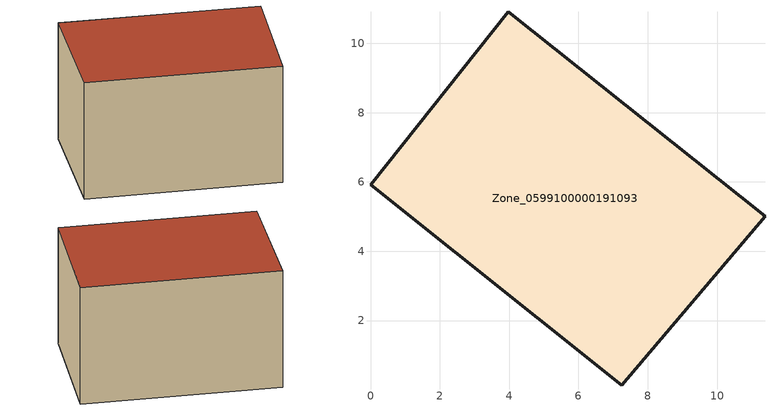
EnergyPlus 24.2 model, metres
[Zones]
Zone_0599100000191093
 floor ground (C_G): 11.38,5 7.25,0.14 0,5.92 3.98,10.91 z0.4
 wall outside (C_F): 7.25,0.14 11.38,5 3.98,10.91 0,5.92 7.25,0.14 z0.4:6.34
 roof outside (C_R): 3.98,10.91 0,5.92 7.25,0.14 11.38,5 z6.34
[BUILDING]
Pand.0599100000191093: North Axis=0; Terrain=City; Loads Convergence Tolerance Value=0.04; Temperature Convergence Tolerance Value=0.4; Solar Distribution=FullExterior; Maximum Number of Warmup Days=25; Minimum Number of Warmup Days=1
[Site:Location]
Rotterdam.The.Hague.AP_ZH_NLD Design_Conditions: Latitude=51.96; Longitude=4.45; Time Zone=1; Elevation=-4.5
[SITE:GROUNDTEMPERATURE:BUILDINGSURFACE]
18, 18, 18, 18, 18, 18, 18, 18, 18, 18, 18, 18
[MATERIAL] Thermal Absorptance=0.9; Solar Absorptance=0.7; Visible Absorptance=0.7
Name | Roughness | Thickness | Conductivity | Density | Specific Heat
G.TC.1946-1964 | MediumSmooth | 0.15 | 1 | 540 | 1210
F.TC.1946-1964 | Rough | 0.3 | 0.857143 | 1920 | 840
R.TC.1946-1964 | MediumRough | 0.2 | 0.235294 | 1500 | 1000
[CONSTRUCTION]
C_G: G.TC.1946-1964
C_F: F.TC.1946-1964
C_R: R.TC.1946-1964
[ZONE]
Zone_0599100000191093: Type=1; Multiplier=1; Ceiling Height=Autocalculate; Volume=Autocalculate; Floor Area=autocalculate; Part of Total Floor Area=Yes
[ZONEINFILTRATION:DESIGNFLOWRATE]
Infil_Zone_0599100000191093: Zone or ZoneList or Space or SpaceList=Zone_0599100000191093; Schedule=AlwaysOn; Design Flow Rate Calculation Method=Flow/Area; Flow Rate per Floor Area=0.003; Constant Term Coefficient=1; Temperature Term Coefficient=0; Velocity Term Coefficient=0; Velocity Squared Term Coefficient=0
[HVACTEMPLATE:ZONE:IDEALLOADSAIRSYSTEM]
Zone_0599100000191093: Maximum Heating Supply Air Temperature=50; Minimum Cooling Supply Air Temperature=13; Maximum Heating Supply Air Humidity Ratio=0.0156; Minimum Cooling Supply Air Humidity Ratio=0.0077; Heating Limit=NoLimit; Cooling Limit=NoLimit; Dehumidification Control Type=ConstantSensibleHeatRatio; Cooling Sensible Heat Ratio=0.7; Dehumidification Setpoint=60; Humidification Control Type=None; Humidification Setpoint=30; Outdoor Air Method=None; Outdoor Air Flow Rate per Person=0.00944; Outdoor Air Flow Rate per Zone Floor Area=0; Outdoor Air Flow Rate per Zone=0; Demand Controlled Ventilation Type=None; Outdoor Air Economizer Type=NoEconomizer; Heat Recovery Type=None; Sensible Heat Recovery Effectiveness=0.7; Latent Heat Recovery Effectiveness=0.65
[ZONECONTROL:THERMOSTAT]
ThermostatControl_Zone_0599100000191093: Zone or ZoneList=Zone_0599100000191093; Control Type Schedule=DualSetpointControlType; Control 1=Thermostat_Zone_0599100000191093; Temperature Difference Between Cutout And Setpoint=0
[THERMOSTATSETPOINT:DUALSETPOINT]
Thermostat_Zone_0599100000191093: Heating Setpoint Temperature Schedule=HeatingSetpoint_Zone_0599100000191093; Cooling Setpoint Temperature Schedule=CoolingSetpoint_Zone_0599100000191093
[SCHEDULE:COMPACT]
HeatingSetpoint_Zone_0599100000191093: Through: 12/31, For: AllDays, Until: 24:00, 21
CoolingSetpoint_Zone_0599100000191093: Through: 12/31, For: AllDays, Until: 24:00, 24
DualSetpointControlType: Through: 12/31, For: AllDays, Until: 24:00, 4
AlwaysOn: Through: 12/31, For: AllDays, Until: 24:00, 1
